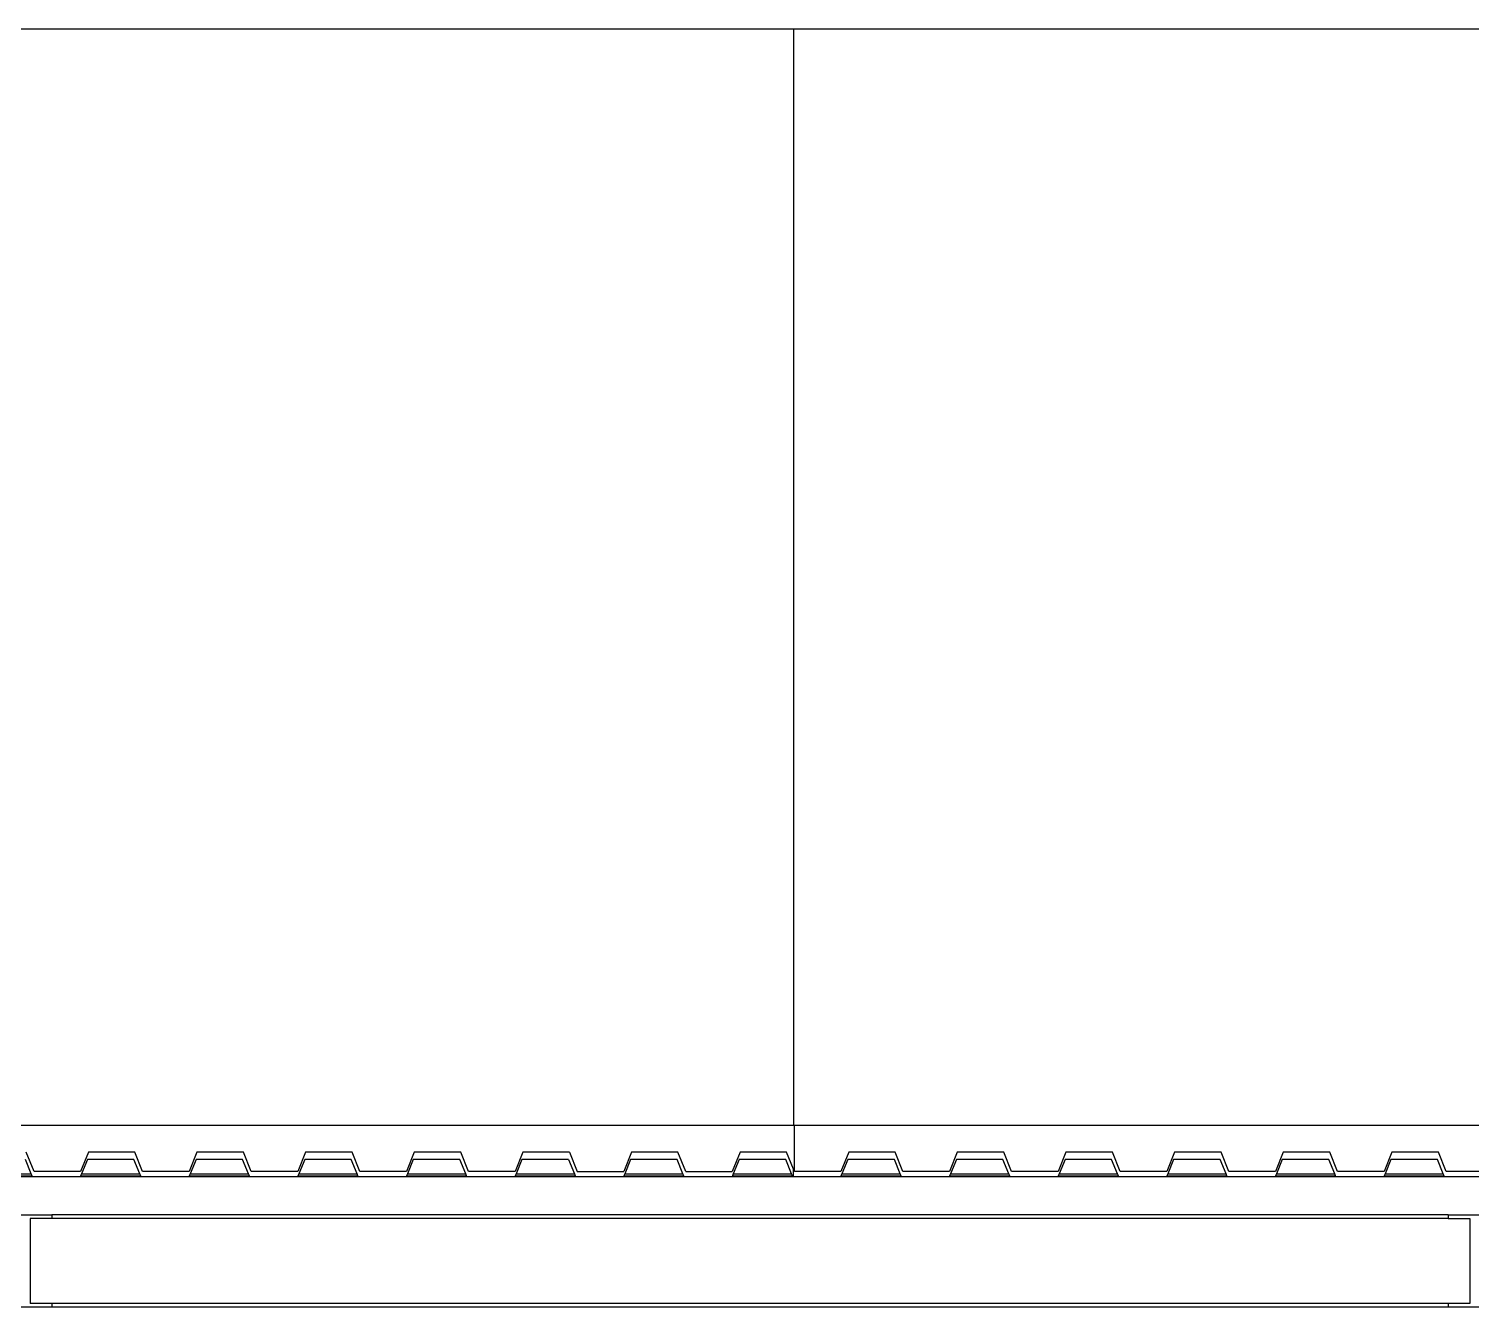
# Model space of a CAD drawing. Extents: x -92 to 92, y -11 to 21.
# Drawn here: x -58.459 to -54.709, y 17.758 to 21.082 of the extents above; entities that cross this region are included whole.
import ezdxf

# ---------------------------------------------------------------- set-up
doc = ezdxf.new("R2010")
doc.units = 0
doc.layers.get('0').update_dxf_attribs({"linetype": 'CONTINUOUS'})

msp = doc.modelspace()

# ---------------------------------------------------------------- linework, layer by layer
for p, q in [((-59.5772, 21.0819), (-56.4707, 21.0819)), ((-56.4707, 21.0819), (-56.4707, 18.231)), ((-56.4707, 21.0819), (-53.3641, 21.0819)), ((-56.4707, 18.231), (-59.5749, 18.231)), ((-56.4683, 18.231), (-56.4707, 18.231)), ((-56.4683, 18.111), (-56.4683, 18.231)), ((-53.3641, 18.231), (-56.4683, 18.231)), ((-58.4452, 18.111), (-58.4654, 18.161)), ((-58.304, 18.161), (-58.3242, 18.111)), ((-58.183, 18.161), (-58.304, 18.161)), ((-58.1628, 18.111), (-58.183, 18.161)), ((-58.0216, 18.161), (-58.0418, 18.111)), ((-57.9006, 18.161), (-58.0216, 18.161)), ((-57.8804, 18.111), (-57.9006, 18.161)), ((-57.7392, 18.161), (-57.7594, 18.111)), ((-57.6182, 18.161), (-57.7392, 18.161)), ((-57.598, 18.111), (-57.6182, 18.161)), ((-57.4568, 18.161), (-57.4769, 18.111)), ((-57.3357, 18.161), (-57.4568, 18.161)), ((-57.3156, 18.111), (-57.3357, 18.161)), ((-57.1744, 18.161), (-57.1945, 18.111)), ((-57.0533, 18.161), (-57.1744, 18.161)), ((-57.0533, 18.161), (-57.0332, 18.111)), ((-56.8919, 18.161), (-56.9121, 18.111)), ((-56.7709, 18.161), (-56.8919, 18.161)), ((-56.7507, 18.111), (-56.7709, 18.161)), ((-56.6095, 18.161), (-56.6297, 18.111)), ((-56.4885, 18.161), (-56.6095, 18.161)), ((-56.4707, 18.1168), (-56.4885, 18.161)), ((-56.3271, 18.161), (-56.3473, 18.111)), ((-56.2061, 18.161), (-56.3271, 18.161)), ((-56.1859, 18.111), (-56.2061, 18.161)), ((-56.0447, 18.161), (-56.0649, 18.111)), ((-55.9237, 18.161), (-56.0447, 18.161)), ((-55.9035, 18.111), (-55.9237, 18.161)), ((-55.7623, 18.161), (-55.7825, 18.111)), ((-55.6413, 18.161), (-55.7623, 18.161)), ((-55.6211, 18.111), (-55.6413, 18.161)), ((-55.4799, 18.161), (-55.5, 18.111)), ((-55.3588, 18.161), (-55.4799, 18.161)), ((-55.3387, 18.111), (-55.3588, 18.161)), ((-55.1975, 18.161), (-55.2176, 18.111)), ((-55.0764, 18.161), (-55.1975, 18.161)), ((-55.0563, 18.111), (-55.0764, 18.161)), ((-54.915, 18.161), (-54.9352, 18.111)), ((-54.794, 18.161), (-54.915, 18.161)), ((-54.7738, 18.111), (-54.794, 18.161)), ((-58.4525, 18.1052), (-58.4677, 18.1425)), ((-58.3064, 18.1425), (-58.3216, 18.1052)), ((-58.1853, 18.1425), (-58.3064, 18.1425)), ((-58.1701, 18.1052), (-58.1853, 18.1425)), ((-58.0239, 18.1425), (-58.0392, 18.1052)), ((-57.9029, 18.1425), (-58.0239, 18.1425)), ((-57.8877, 18.1052), (-57.9029, 18.1425)), ((-57.7415, 18.1425), (-57.7568, 18.1052)), ((-57.6205, 18.1425), (-57.7415, 18.1425)), ((-57.6053, 18.1052), (-57.6205, 18.1425)), ((-57.4591, 18.1425), (-57.4744, 18.1052)), ((-57.3381, 18.1425), (-57.4591, 18.1425)), ((-57.3228, 18.1052), (-57.3381, 18.1425)), ((-57.1767, 18.1425), (-57.192, 18.1052)), ((-57.0557, 18.1425), (-57.1767, 18.1425)), ((-57.0557, 18.1425), (-57.0404, 18.1052)), ((-56.8943, 18.1425), (-56.9095, 18.1052)), ((-56.7733, 18.1425), (-56.8943, 18.1425)), ((-56.758, 18.1052), (-56.7733, 18.1425)), ((-56.6119, 18.1425), (-56.6271, 18.1052)), ((-56.4908, 18.1425), (-56.6119, 18.1425)), ((-56.4756, 18.1052), (-56.4908, 18.1425)), ((-56.4707, 18.0984), (-56.4707, 18.1168)), ((-56.4683, 18.111), (-56.4707, 18.1168)), ((-56.3295, 18.1425), (-56.3447, 18.1052)), ((-56.2084, 18.1425), (-56.3295, 18.1425)), ((-56.1932, 18.1052), (-56.2084, 18.1425)), ((-56.0471, 18.1425), (-56.0623, 18.1052)), ((-55.926, 18.1425), (-56.0471, 18.1425)), ((-55.9108, 18.1052), (-55.926, 18.1425)), ((-55.7646, 18.1425), (-55.7799, 18.1052)), ((-55.6436, 18.1425), (-55.7646, 18.1425)), ((-55.6284, 18.1052), (-55.6436, 18.1425)), ((-55.4822, 18.1425), (-55.4975, 18.1052)), ((-55.3612, 18.1425), (-55.4822, 18.1425)), ((-55.3459, 18.1052), (-55.3612, 18.1425)), ((-55.1998, 18.1425), (-55.2151, 18.1052)), ((-55.0788, 18.1425), (-55.1998, 18.1425)), ((-55.0635, 18.1052), (-55.0788, 18.1425)), ((-54.9174, 18.1425), (-54.9326, 18.1052)), ((-54.7964, 18.1425), (-54.9174, 18.1425)), ((-54.7811, 18.1052), (-54.7964, 18.1425)), ((-58.6068, 18.0984), (-58.4497, 18.0984)), ((-58.6064, 18.0995), (-58.4501, 18.0995)), ((-58.5187, 18.1052), (-58.4525, 18.1052)), ((-58.4501, 18.0995), (-58.4525, 18.1052)), ((-58.4497, 18.0984), (-58.4501, 18.0995)), ((-58.4497, 18.0984), (-58.3244, 18.0984)), ((-58.3242, 18.111), (-58.4452, 18.111)), ((-58.324, 18.0995), (-58.3244, 18.0984)), ((-58.3244, 18.0984), (-58.1673, 18.0984)), ((-58.3216, 18.1052), (-58.324, 18.0995)), ((-58.324, 18.0995), (-58.1677, 18.0995)), ((-58.3216, 18.1052), (-58.1701, 18.1052)), ((-58.1677, 18.0995), (-58.1701, 18.1052)), ((-58.1673, 18.0984), (-58.1677, 18.0995)), ((-58.1673, 18.0984), (-58.042, 18.0984)), ((-58.0418, 18.111), (-58.1628, 18.111)), ((-58.0416, 18.0995), (-58.042, 18.0984)), ((-58.042, 18.0984), (-57.8849, 18.0984)), ((-58.0392, 18.1052), (-58.0416, 18.0995)), ((-58.0416, 18.0995), (-57.8853, 18.0995)), ((-58.0392, 18.1052), (-57.8877, 18.1052)), ((-57.8853, 18.0995), (-57.8877, 18.1052)), ((-57.8849, 18.0984), (-57.8853, 18.0995)), ((-57.8849, 18.0984), (-57.7596, 18.0984)), ((-57.7594, 18.111), (-57.8804, 18.111)), ((-57.7591, 18.0995), (-57.7596, 18.0984)), ((-57.7596, 18.0984), (-57.6024, 18.0984)), ((-57.7568, 18.1052), (-57.7591, 18.0995)), ((-57.7591, 18.0995), (-57.6029, 18.0995)), ((-57.7568, 18.1052), (-57.6053, 18.1052)), ((-57.6029, 18.0995), (-57.6053, 18.1052)), ((-57.6024, 18.0984), (-57.6029, 18.0995)), ((-57.6024, 18.0984), (-57.4772, 18.0984)), ((-57.4769, 18.111), (-57.598, 18.111)), ((-57.4767, 18.0995), (-57.4772, 18.0984)), ((-57.4772, 18.0984), (-57.32, 18.0984)), ((-57.4744, 18.1052), (-57.4767, 18.0995)), ((-57.4767, 18.0995), (-57.3205, 18.0995)), ((-57.4744, 18.1052), (-57.3228, 18.1052)), ((-57.3205, 18.0995), (-57.3228, 18.1052)), ((-57.32, 18.0984), (-57.3205, 18.0995)), ((-57.32, 18.0984), (-57.1948, 18.0984)), ((-57.1945, 18.111), (-57.3156, 18.111)), ((-57.1943, 18.0995), (-57.1948, 18.0984)), ((-57.1948, 18.0984), (-57.0376, 18.0984)), ((-57.192, 18.1052), (-57.1943, 18.0995)), ((-57.1943, 18.0995), (-57.0381, 18.0995)), ((-57.192, 18.1052), (-57.0404, 18.1052)), ((-57.0404, 18.1052), (-57.0381, 18.0995)), ((-57.0381, 18.0995), (-57.0376, 18.0984)), ((-57.0376, 18.0984), (-56.9124, 18.0984)), ((-57.0332, 18.111), (-56.9121, 18.111)), ((-56.9119, 18.0995), (-56.9124, 18.0984)), ((-56.9124, 18.0984), (-56.7552, 18.0984)), ((-56.9095, 18.1052), (-56.9119, 18.0995)), ((-56.9119, 18.0995), (-56.7557, 18.0995)), ((-56.9095, 18.1052), (-56.758, 18.1052)), ((-56.7557, 18.0995), (-56.758, 18.1052)), ((-56.7552, 18.0984), (-56.7557, 18.0995)), ((-56.7552, 18.0984), (-56.6299, 18.0984)), ((-56.7507, 18.111), (-56.6297, 18.111)), ((-56.6295, 18.0995), (-56.6299, 18.0984)), ((-56.6299, 18.0984), (-56.4728, 18.0984)), ((-56.6271, 18.1052), (-56.6295, 18.0995)), ((-56.6295, 18.0995), (-56.4732, 18.0995)), ((-56.6271, 18.1052), (-56.4756, 18.1052)), ((-56.4732, 18.0995), (-56.4756, 18.1052)), ((-56.4728, 18.0984), (-56.4732, 18.0995)), ((-56.4728, 18.0984), (-56.4707, 18.0984)), ((-56.4707, 18.0984), (-56.3475, 18.0984)), ((-56.3473, 18.111), (-56.4683, 18.111)), ((-56.3471, 18.0995), (-56.3475, 18.0984)), ((-56.3475, 18.0984), (-56.1904, 18.0984)), ((-56.3447, 18.1052), (-56.3471, 18.0995)), ((-56.3471, 18.0995), (-56.1908, 18.0995)), ((-56.3447, 18.1052), (-56.1932, 18.1052)), ((-56.1908, 18.0995), (-56.1932, 18.1052)), ((-56.1904, 18.0984), (-56.1908, 18.0995)), ((-56.1904, 18.0984), (-56.0651, 18.0984)), ((-56.0649, 18.111), (-56.1859, 18.111)), ((-56.0647, 18.0995), (-56.0651, 18.0984)), ((-56.0651, 18.0984), (-55.908, 18.0984)), ((-56.0623, 18.1052), (-56.0647, 18.0995)), ((-56.0647, 18.0995), (-55.9084, 18.0995)), ((-56.0623, 18.1052), (-55.9108, 18.1052)), ((-55.9084, 18.0995), (-55.9108, 18.1052)), ((-55.908, 18.0984), (-55.9084, 18.0995)), ((-55.908, 18.0984), (-55.7827, 18.0984)), ((-55.7825, 18.111), (-55.9035, 18.111)), ((-55.7822, 18.0995), (-55.7827, 18.0984)), ((-55.7827, 18.0984), (-55.6255, 18.0984)), ((-55.7799, 18.1052), (-55.7822, 18.0995)), ((-55.7822, 18.0995), (-55.626, 18.0995)), ((-55.7799, 18.1052), (-55.6284, 18.1052)), ((-55.626, 18.0995), (-55.6284, 18.1052)), ((-55.6255, 18.0984), (-55.626, 18.0995)), ((-55.6255, 18.0984), (-55.5003, 18.0984)), ((-55.5, 18.111), (-55.6211, 18.111)), ((-55.4998, 18.0995), (-55.5003, 18.0984)), ((-55.5003, 18.0984), (-55.3431, 18.0984)), ((-55.4975, 18.1052), (-55.4998, 18.0995)), ((-55.4998, 18.0995), (-55.3436, 18.0995)), ((-55.4975, 18.1052), (-55.3459, 18.1052)), ((-55.3436, 18.0995), (-55.3459, 18.1052)), ((-55.3431, 18.0984), (-55.3436, 18.0995)), ((-55.3431, 18.0984), (-55.2179, 18.0984)), ((-55.2176, 18.111), (-55.3387, 18.111)), ((-55.2174, 18.0995), (-55.2179, 18.0984)), ((-55.2179, 18.0984), (-55.0607, 18.0984)), ((-55.2151, 18.1052), (-55.2174, 18.0995)), ((-55.2174, 18.0995), (-55.0612, 18.0995)), ((-55.2151, 18.1052), (-55.0635, 18.1052)), ((-55.0612, 18.0995), (-55.0635, 18.1052)), ((-55.0607, 18.0984), (-55.0612, 18.0995)), ((-55.0607, 18.0984), (-54.9355, 18.0984)), ((-54.9352, 18.111), (-55.0563, 18.111)), ((-54.935, 18.0995), (-54.9355, 18.0984)), ((-54.9355, 18.0984), (-54.7783, 18.0984)), ((-54.9326, 18.1052), (-54.935, 18.0995)), ((-54.935, 18.0995), (-54.7788, 18.0995)), ((-54.9326, 18.1052), (-54.7811, 18.1052)), ((-54.7788, 18.0995), (-54.7811, 18.1052)), ((-54.7783, 18.0984), (-54.7788, 18.0995)), ((-54.7783, 18.0984), (-54.653, 18.0984)), ((-54.6528, 18.111), (-54.7738, 18.111)), ((-58.5187, 17.9984), (-58.3987, 17.9984)), ((-58.3987, 17.9886), (-58.4556, 17.9886)), ((-58.4556, 17.9886), (-58.4556, 17.7682)), ((-58.3987, 17.9984), (-58.3987, 17.9886)), ((-54.7687, 17.9984), (-58.3987, 17.9984)), ((-54.7687, 17.9886), (-58.3987, 17.9886)), ((-54.7687, 17.9984), (-54.7687, 17.9886)), ((-54.7687, 17.9984), (-54.6487, 17.9984)), ((-54.7687, 17.9886), (-54.7118, 17.9886)), ((-54.7118, 17.9886), (-54.7118, 17.7682)), ((-58.3987, 17.7584), (-58.5187, 17.7584)), ((-58.3987, 17.7682), (-58.4556, 17.7682)), ((-58.3987, 17.7682), (-58.3987, 17.7584)), ((-54.7687, 17.7682), (-58.3987, 17.7682)), ((-54.7687, 17.7584), (-58.3987, 17.7584)), ((-54.7118, 17.7682), (-54.7687, 17.7682)), ((-54.7687, 17.7682), (-54.7687, 17.7584)), ((-54.6487, 17.7584), (-54.7687, 17.7584))]:
    msp.add_line(p, q)

doc.saveas('drawing.dxf')
